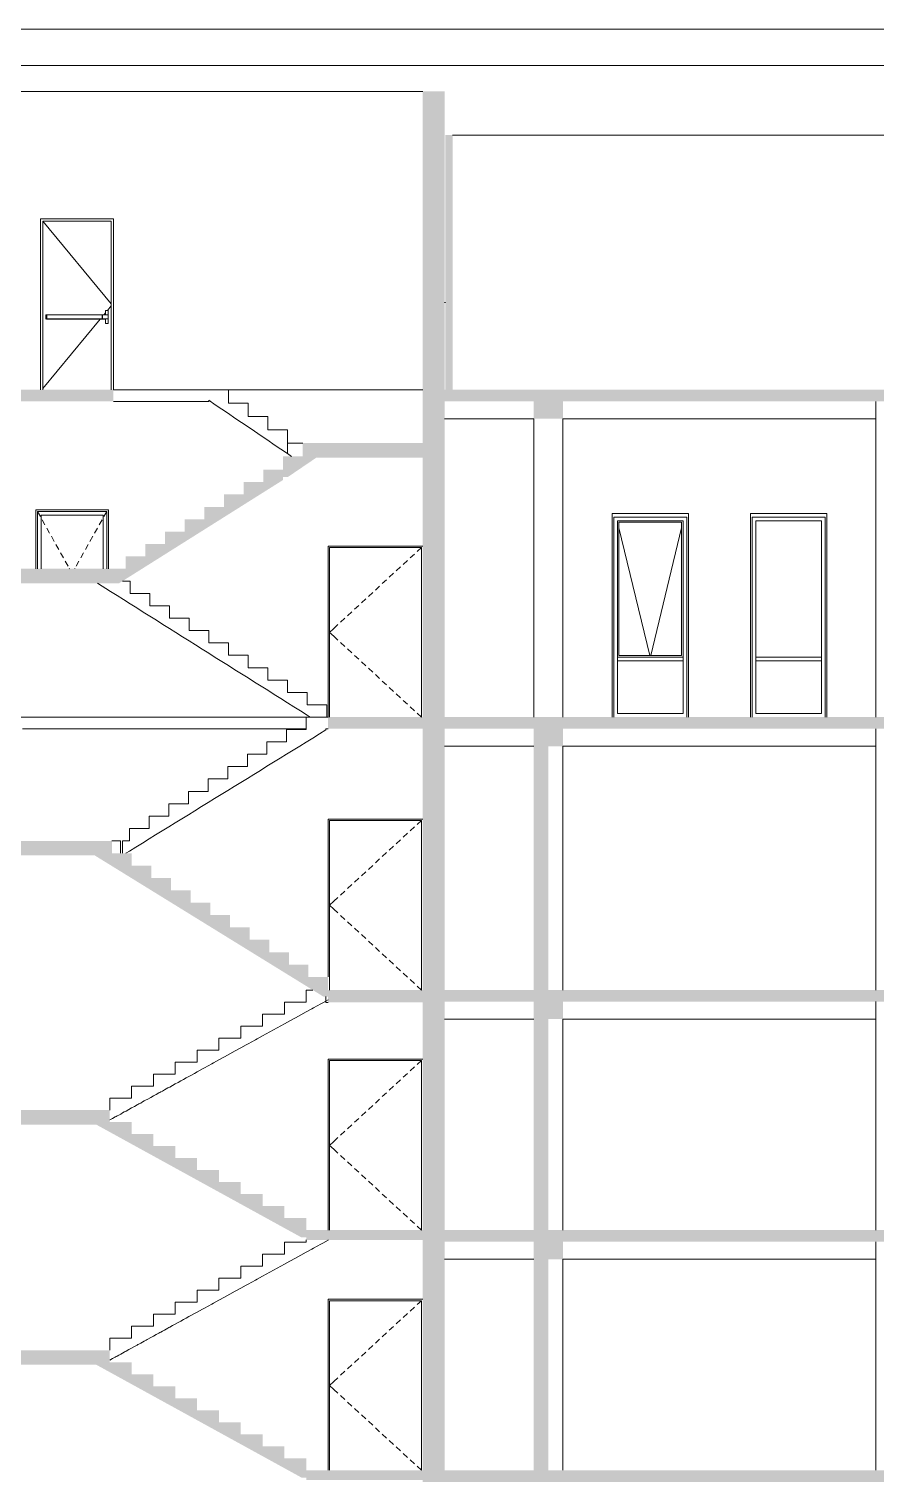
# Model space of a CAD drawing. Header units: millimetres. Extents: x 1499747 to 4230374, y -28481 to 441852.
# Drawn here: x 2454997 to 2466631, y 11785 to 31725 of the extents above; entities that cross this region are included whole.
import ezdxf
from ezdxf.xclip import XClip

# ---------------------------------------------------------------- set-up
doc = ezdxf.new("R2010")
doc.units = ezdxf.units.MM
doc.header["$MEASUREMENT"] = 0
doc.header["$XCLIPFRAME"] = 0
for name, color, linetype, lineweight in [('2 Разрез_24_0_Ном._пера__7_Ном._пера__7', 7, 'Continuous', 18), ('2 Разрез_24_Витражные окна_Ном._пера__1_Ном._пера__7', 7, 'Continuous', 18), ('2 Разрез_24_Витражные окна_Ном._пера__92_Ном._пера__233', 233, 'Continuous', 18), ('2 Разрез_24_Двери Archicad_Ном._пера__1_Ном._пера__7', 7, 'Continuous', 18), ('2 Разрез_24_Двери Archicad_Ном._пера__3_Ном._пера__30', 30, 'Continuous', 18), ('2 Разрез_24_Двери Archicad_Ном._пера__87_Ном._пера__251', 251, 'Continuous', 18), ('2 Разрез_24_Конструктив - Балки_Ном._пера__10_Ном._пера__134', 134, 'Continuous', 18), ('2 Разрез_24_Конструктив - Балки_Ном._пера__7', 7, 'Continuous', 18), ('2 Разрез_24_Конструктив - Колонны_Ном._пера__8_Ном._пера__12', 12, 'Continuous', 18), ('2 Разрез_24_Конструктив - Лестницы_Ном._пера__1_Ном._пера__7', 7, 'Continuous', 18), ('2 Разрез_24_Конструктив - Лестницы_Ном._пера__7', 7, 'Continuous', 18), ('2 Разрез_24_Конструктив - Перекрытия_Ном._пера__1_Ном._пера__7', 7, 'Continuous', 18), ('2 Разрез_24_Конструктив - Перекрытия_Ном._пера__7', 7, 'Continuous', 18), ('2 Разрез_24_Конструктив - Перекрытия_Ном._пера__89_Ном._пера__111', 111, 'Continuous', 18), ('2 Разрез_24_Конструктив - Стены Ненесущие Газоблок_Ном._пера__1_Ном._пера__7', 7, 'Continuous', 18), ('2 Разрез_24_Конструктив - Стены Ненесущие Газоблок_Ном._пера__7', 7, 'Continuous', 18), ('2 Разрез_24_Конструктив - Стены Ненесущие Газоблок_Ном._пера__87_Ном._пера__251', 251, 'Continuous', 18), ('2 Разрез_24_Конструктив - Стены Несущие_Ном._пера__1_Ном._пера__7', 7, 'Continuous', 18), ('2 Разрез_24_Конструктив - Стены Несущие_Ном._пера__7', 7, 'Continuous', 18), ('2 Разрез_24_Конструктив - Стены Несущие_Ном._пера__87_Ном._пера__251', 251, 'Continuous', 18), ('2 Разрез_24_Окна Archicad_Ном._пера__1_Ном._пера__7', 7, 'Continuous', 18), ('2 Разрез_24_Окна Archicad_Ном._пера__3_Ном._пера__30', 30, 'Continuous', 18), ('2 Разрез_24_Окна Archicad_Ном._пера__87_Ном._пера__251', 251, 'Continuous', 18)]:
    doc.layers.add(name, color=color, linetype=linetype, lineweight=lineweight)
doc.layers.add('Чертеж и Рисунок', color=7, linetype='Continuous')

# ---------------------------------------------------------------- blocks, each defined once
blk = doc.blocks.new('Чертеж_2_24', base_point=(1362000, 29700))
at = {"layer": '2 Разрез_24_Конструктив - Балки_Ном._пера__7', "linetype": 'Continuous'}
for points in [[(1355728, 54283), (1355728, 54043), (1356128, 54043), (1356128, 54283)], [(1355728, 49783), (1355728, 49543), (1356128, 49543), (1356128, 49783)], [(1355728, 46033), (1355728, 45793), (1356128, 45793), (1356128, 46033)], [(1355728, 42733), (1355728, 42493), (1356128, 42493), (1356128, 42733)]]:
    blk.add_hatch(color=256, dxfattribs=at).paths.add_polyline_path(points)
at = {"layer": '2 Разрез_24_Конструктив - Лестницы_Ном._пера__7', "linetype": 'Continuous'}
for points in [[(1352553, 53710), (1352553, 53510), (1354203, 53510), (1354203, 53710)], [(1352553, 53527), (1352283, 53527), (1352283, 53243), (1352349, 53243), (1352742, 53510), (1352553, 53510)], [(1350031, 51983), (1350031, 51783), (1352283, 53202), (1352283, 53343), (1352013, 53343), (1352013, 53173), (1351743, 53173), (1351743, 53003), (1351473, 53003), (1351473, 52833), (1351203, 52833), (1351203, 52663), (1350933, 52663), (1350933, 52493), (1350663, 52493), (1350663, 52323), (1350393, 52323), (1350393, 52153), (1350123, 52153), (1350123, 51983)], [(1348603, 51983), (1348603, 51783), (1350031, 51783), (1350031, 51983)], [(1348603, 48243), (1348603, 48043), (1349933, 48043), (1349933, 48243)], [(1349696, 48043), (1352837, 46103), (1352903, 46103), (1352903, 46373), (1352633, 46373), (1352633, 46543), (1352363, 46543), (1352363, 46713), (1352093, 46713), (1352093, 46883), (1351823, 46883), (1351823, 47053), (1351553, 47053), (1351553, 47223), (1351283, 47223), (1351283, 47393), (1351013, 47393), (1351013, 47563), (1350743, 47563), (1350743, 47733), (1350473, 47733), (1350473, 47903), (1350203, 47903), (1350203, 48073), (1349933, 48073), (1349933, 48043)], [(1348603, 44543), (1348603, 44343), (1349903, 44343), (1349903, 44543)], [(1349718, 44343), (1352536, 42793), (1352603, 42793), (1352603, 43058), (1352303, 43058), (1352303, 43223), (1352003, 43223), (1352003, 43388), (1351703, 43388), (1351703, 43553), (1351403, 43553), (1351403, 43718), (1351103, 43718), (1351103, 43883), (1350803, 43883), (1350803, 44048), (1350503, 44048), (1350503, 44213), (1350203, 44213), (1350203, 44378), (1349903, 44378), (1349903, 44343)], [(1348603, 41043), (1349903, 41043), (1349903, 41243), (1348603, 41243)], [(1349903, 41043), (1349718, 41043), (1352536, 39493), (1352603, 39493), (1352603, 39758), (1352303, 39758), (1352303, 39923), (1352003, 39923), (1352003, 40088), (1351703, 40088), (1351703, 40253), (1351403, 40253), (1351403, 40418), (1351103, 40418), (1351103, 40583), (1350803, 40583), (1350803, 40748), (1350503, 40748), (1350503, 40913), (1350203, 40913), (1350203, 41078), (1349903, 41078)]]:
    blk.add_hatch(color=256, dxfattribs=at).paths.add_polyline_path(points)
at = {"layer": '2 Разрез_24_Конструктив - Перекрытия_Ном._пера__7', "linetype": 'Continuous'}
for points in [[(1339878, 54443), (1339878, 54283), (1349953, 54283), (1349953, 54443)], [(1354203, 54443), (1354203, 54283), (1370228, 54283), (1370228, 54443)], [(1352903, 49943), (1352903, 49783), (1370228, 49783), (1370228, 49943)], [(1352903, 46193), (1352903, 46023), (1354203, 46023), (1354203, 46193)], [(1354203, 46033), (1370228, 46033), (1370228, 46193), (1354203, 46193)], [(1354203, 42759), (1354203, 42893), (1352603, 42893), (1352603, 42759)], [(1354203, 42893), (1354203, 42733), (1370228, 42733), (1370228, 42893)], [(1354203, 39459), (1354203, 39593), (1352603, 39593), (1352603, 39459)], [(1354203, 39433), (1370228, 39433), (1370228, 39593), (1354203, 39593)]]:
    blk.add_hatch(color=256, dxfattribs=at).paths.add_polyline_path(points)
at = {"layer": '2 Разрез_24_Конструктив - Стены Ненесущие Газоблок_Ном._пера__7', "linetype": 'Continuous'}
for points in [[(1354613, 54443), (1354613, 57943), (1354513, 57943), (1354513, 54443)], [(1355728, 49543), (1355728, 46193), (1355928, 46193), (1355928, 49543)], [(1355728, 45793), (1355728, 42893), (1355928, 42893), (1355928, 45793)], [(1355728, 42493), (1355728, 39593), (1355928, 39593), (1355928, 42493)]]:
    blk.add_hatch(color=256, dxfattribs=at).paths.add_polyline_path(points)
at = {"layer": '2 Разрез_24_Конструктив - Стены Несущие_Ном._пера__7', "linetype": 'Continuous'}
for points in [[(1354503, 54443), (1354503, 58543), (1354203, 58543), (1354203, 54443)], [(1354203, 54283), (1354203, 49943), (1354503, 49943), (1354503, 54283)], [(1354203, 49783), (1354203, 46193), (1354503, 46193), (1354503, 49783)], [(1354203, 46033), (1354203, 42893), (1354503, 42893), (1354503, 46033)], [(1354203, 39593), (1354503, 39593), (1354503, 42733), (1354203, 42733)]]:
    blk.add_hatch(color=256, dxfattribs=at).paths.add_polyline_path(points)
at = {"layer": '2 Разрез_24_0_Ном._пера__7_Ном._пера__7', "linetype": 'Continuous', "flags": 128}
blk.add_lwpolyline([(1404000, 59400), (1320000, 59400)], dxfattribs=at)
blk.add_lwpolyline([(1322000, 58900), (1322000, 500), (1403500, 500), (1403500, 58900)], close=True, dxfattribs=at)
at = {"layer": '2 Разрез_24_Витражные окна_Ном._пера__1_Ном._пера__7', "linetype": 'Continuous'}
for p, q in [((1356828, 52693), (1357328, 52693)), ((1356828, 52343), (1356828, 52693)), ((1356878, 52643), (1357328, 52643)), ((1356878, 52343), (1356878, 52643)), ((1357328, 52693), (1357828, 52693)), ((1357328, 52643), (1357778, 52643)), ((1357778, 52343), (1357778, 52643)), ((1357828, 52343), (1357828, 52693)), ((1358728, 52693), (1359228, 52693)), ((1358728, 52343), (1358728, 52693)), ((1358778, 52643), (1359228, 52643)), ((1358778, 52343), (1358778, 52643)), ((1359228, 52693), (1359728, 52693)), ((1359228, 52643), (1359678, 52643)), ((1359678, 52343), (1359678, 52643)), ((1359728, 52343), (1359728, 52693)), ((1359728, 52343), (1359728, 52693)), ((1356898, 52623), (1356898, 50788)), ((1357758, 52623), (1356898, 52623)), ((1357758, 50788), (1357758, 52623)), ((1356828, 50943), (1356828, 52343)), ((1356878, 50943), (1356878, 52343)), ((1357778, 50943), (1357778, 52343)), ((1357828, 50943), (1357828, 52343)), ((1358728, 50943), (1358728, 52343)), ((1358778, 50943), (1358778, 52343)), ((1359678, 50943), (1359678, 52343)), ((1359728, 50943), (1359728, 52343)), ((1359728, 50943), (1359728, 52343)), ((1356828, 50743), (1356828, 50943)), ((1356878, 50768), (1356878, 50943)), ((1357778, 50743), (1357778, 50943)), ((1357828, 50743), (1357828, 50943)), ((1358728, 50743), (1358728, 50943)), ((1358778, 50743), (1358778, 50943)), ((1359678, 50768), (1359678, 50943)), ((1359728, 50743), (1359728, 50943)), ((1359728, 50743), (1359728, 50943)), ((1356828, 49943), (1356828, 50743)), ((1357328, 50768), (1356878, 50768)), ((1356878, 50743), (1356878, 50768)), ((1356878, 50718), (1356878, 50743)), ((1357328, 50718), (1356878, 50718)), ((1356878, 49993), (1356878, 50718)), ((1356898, 50788), (1357758, 50788)), ((1357778, 50768), (1357328, 50768)), ((1357778, 50718), (1357328, 50718)), ((1357778, 49993), (1357778, 50743)), ((1357828, 49943), (1357828, 50743)), ((1358728, 49943), (1358728, 50743)), ((1359228, 50768), (1358778, 50768)), ((1358778, 49993), (1358778, 50743)), ((1359228, 50718), (1358778, 50718)), ((1359678, 50768), (1359228, 50768)), ((1359678, 50718), (1359228, 50718)), ((1359678, 50743), (1359678, 50768)), ((1359678, 50718), (1359678, 50743)), ((1359678, 49993), (1359678, 50718)), ((1359728, 49943), (1359728, 50743)), ((1359728, 49943), (1359728, 50743)), ((1357328, 49993), (1356878, 49993)), ((1357778, 49993), (1357328, 49993)), ((1359228, 49993), (1358778, 49993)), ((1359678, 49993), (1359228, 49993))]:
    blk.add_line(p, q, dxfattribs=at)
at = {"layer": '2 Разрез_24_Витражные окна_Ном._пера__92_Ном._пера__233', "linetype": 'Continuous'}
for p, q in [((1356898, 52545), (1357322, 50788)), ((1357758, 52545), (1357334, 50788))]:
    blk.add_line(p, q, dxfattribs=at)
at = {"layer": '2 Разрез_24_Двери Archicad_Ном._пера__1_Ном._пера__7', "linetype": 'Continuous'}
for p, q in [((1348953, 56793), (1349953, 56793)), ((1348953, 54443), (1348953, 56793)), ((1348985, 56761), (1348985, 54443)), ((1349921, 56761), (1348985, 56761)), ((1349921, 54443), (1349921, 56761)), ((1349953, 56793), (1349953, 54443)), ((1349023, 55473), (1349023, 55470)), ((1349023, 55470), (1349023, 55457)), ((1349033, 55470), (1349023, 55470)), ((1349023, 55457), (1349023, 55443)), ((1349023, 55443), (1349023, 55430)), ((1349843, 55473), (1349033, 55473)), ((1349033, 55473), (1349033, 55470)), ((1349033, 55470), (1349033, 55457)), ((1349033, 55457), (1349033, 55443)), ((1349033, 55443), (1349033, 55430)), ((1349038, 55470), (1349038, 55457)), ((1349798, 55470), (1349038, 55470)), ((1349038, 55457), (1349038, 55443)), ((1349038, 55443), (1349038, 55430)), ((1349798, 55470), (1349798, 55457)), ((1349798, 55457), (1349798, 55443)), ((1349798, 55443), (1349798, 55430)), ((1349803, 55470), (1349803, 55457)), ((1349843, 55470), (1349803, 55470)), ((1349803, 55457), (1349803, 55443)), ((1349803, 55443), (1349803, 55430)), ((1349843, 55533), (1349843, 55470)), ((1349883, 55533), (1349843, 55533)), ((1349883, 55470), (1349843, 55470)), ((1349883, 55533), (1349883, 55470)), ((1349883, 55470), (1349883, 55457)), ((1349883, 55457), (1349883, 55444)), ((1349883, 55444), (1349883, 55430)), ((1349023, 55430), (1349023, 55416)), ((1349023, 55416), (1349023, 55413)), ((1349033, 55416), (1349023, 55416)), ((1349033, 55430), (1349033, 55416)), ((1349033, 55416), (1349033, 55413)), ((1349843, 55413), (1349033, 55413)), ((1349038, 55430), (1349038, 55416)), ((1349798, 55416), (1349038, 55416)), ((1349798, 55430), (1349798, 55416)), ((1349803, 55430), (1349803, 55416)), ((1349843, 55416), (1349803, 55416)), ((1349883, 55417), (1349843, 55417)), ((1349843, 55416), (1349843, 55353)), ((1349883, 55416), (1349843, 55416)), ((1349883, 55353), (1349843, 55353)), ((1349883, 55430), (1349883, 55417)), ((1349883, 55416), (1349883, 55353)), ((1352923, 49943), (1352923, 52273)), ((1352923, 52273), (1354183, 52273)), ((1354183, 52273), (1354183, 49943)), ((1352923, 46193), (1352923, 48523)), ((1352923, 48523), (1354183, 48523)), ((1354183, 48523), (1354183, 46193)), ((1352923, 42893), (1352923, 45223)), ((1352923, 45223), (1354183, 45223)), ((1354183, 45223), (1354183, 42893)), ((1352923, 39593), (1352923, 41923)), ((1352923, 41923), (1354183, 41923)), ((1354183, 41923), (1354183, 39593))]:
    blk.add_line(p, q, dxfattribs=at)
at = {"layer": '2 Разрез_24_Двери Archicad_Ном._пера__3_Ном._пера__30', "linetype": 'Continuous'}
for p, q in [((1348985, 56759), (1349921, 55623)), ((1349822, 55473), (1349843, 55499)), ((1349871, 55533), (1349921, 55594)), ((1348985, 54458), (1349772, 55413)), ((1354183, 52273), (1354124, 52219)), ((1353992, 52097), (1353933, 52043)), ((1354088, 52185), (1354029, 52131)), ((1353801, 51920), (1353742, 51866)), ((1353897, 52009), (1353838, 51954)), ((1353515, 51656), (1353456, 51601)), ((1353610, 51744), (1353552, 51690)), ((1353706, 51832), (1353647, 51778)), ((1353324, 51479), (1353265, 51425)), ((1353419, 51567), (1353361, 51513)), ((1353133, 51303), (1353074, 51248)), ((1353228, 51391), (1353170, 51337)), ((1352982, 51163), (1352923, 51108)), ((1352982, 51054), (1352923, 51108)), ((1353038, 51214), (1352982, 51163)), ((1353038, 51003), (1352982, 51054)), ((1353133, 50914), (1353074, 50969)), ((1353228, 50826), (1353170, 50880)), ((1353324, 50738), (1353265, 50792)), ((1353419, 50650), (1353361, 50704)), ((1353515, 50561), (1353456, 50616)), ((1353610, 50473), (1353552, 50527)), ((1353706, 50385), (1353647, 50439)), ((1353801, 50297), (1353742, 50351)), ((1353897, 50208), (1353838, 50263)), ((1353992, 50120), (1353933, 50174)), ((1354088, 50032), (1354029, 50086)), ((1354183, 49943), (1354124, 49998)), ((1354183, 48523), (1354124, 48469)), ((1353897, 48259), (1353838, 48204)), ((1353992, 48347), (1353933, 48293)), ((1354088, 48435), (1354029, 48381)), ((1353706, 48082), (1353647, 48028)), ((1353801, 48170), (1353742, 48116)), ((1353515, 47906), (1353456, 47851)), ((1353610, 47994), (1353552, 47940)), ((1353324, 47729), (1353265, 47675)), ((1353419, 47817), (1353361, 47763)), ((1353038, 47464), (1352982, 47413)), ((1353133, 47553), (1353074, 47498)), ((1353228, 47641), (1353170, 47587)), ((1352982, 47413), (1352923, 47358)), ((1352982, 47304), (1352923, 47358)), ((1353038, 47253), (1352982, 47304)), ((1353133, 47164), (1353074, 47219)), ((1353228, 47076), (1353170, 47130)), ((1353324, 46988), (1353265, 47042)), ((1353419, 46900), (1353361, 46954)), ((1353515, 46811), (1353456, 46866)), ((1353610, 46723), (1353552, 46777)), ((1353706, 46635), (1353647, 46689)), ((1353801, 46547), (1353742, 46601)), ((1353897, 46458), (1353838, 46513)), ((1353992, 46370), (1353933, 46424)), ((1354088, 46282), (1354029, 46336)), ((1354183, 46193), (1354124, 46248)), ((1354088, 45135), (1354029, 45081)), ((1354183, 45223), (1354124, 45169)), ((1353801, 44870), (1353742, 44816)), ((1353897, 44959), (1353838, 44904)), ((1353992, 45047), (1353933, 44993)), ((1353610, 44694), (1353552, 44640)), ((1353706, 44782), (1353647, 44728)), ((1353419, 44517), (1353361, 44463)), ((1353515, 44606), (1353456, 44551)), ((1353228, 44341), (1353170, 44287)), ((1353324, 44429), (1353265, 44375)), ((1352982, 44113), (1352923, 44058)), ((1353038, 44164), (1352982, 44113)), ((1353133, 44253), (1353074, 44198)), ((1352982, 44004), (1352923, 44058)), ((1353038, 43953), (1352982, 44004)), ((1353133, 43864), (1353074, 43919)), ((1353228, 43776), (1353170, 43830)), ((1353324, 43688), (1353265, 43742)), ((1353419, 43600), (1353361, 43654)), ((1353515, 43511), (1353456, 43566)), ((1353610, 43423), (1353552, 43477)), ((1353706, 43335), (1353647, 43389)), ((1353801, 43247), (1353742, 43301)), ((1353897, 43158), (1353838, 43213)), ((1353992, 43070), (1353933, 43124)), ((1354088, 42982), (1354029, 43036)), ((1354183, 42893), (1354124, 42948)), ((1354183, 41923), (1354124, 41869)), ((1353992, 41747), (1353933, 41693)), ((1354088, 41835), (1354029, 41781)), ((1353706, 41482), (1353647, 41428)), ((1353801, 41570), (1353742, 41516)), ((1353897, 41659), (1353838, 41604)), ((1353515, 41306), (1353456, 41251)), ((1353610, 41394), (1353552, 41340)), ((1353324, 41129), (1353265, 41075)), ((1353419, 41217), (1353361, 41163)), ((1353133, 40953), (1353074, 40898)), ((1353229, 41041), (1353170, 40987)), ((1352982, 40813), (1352923, 40758)), ((1352982, 40704), (1352923, 40758)), ((1353038, 40864), (1352982, 40813)), ((1353038, 40653), (1352982, 40704)), ((1353133, 40564), (1353074, 40619)), ((1353229, 40476), (1353170, 40530)), ((1353324, 40388), (1353265, 40442)), ((1353419, 40300), (1353361, 40354)), ((1353515, 40211), (1353456, 40266)), ((1353610, 40123), (1353552, 40177)), ((1353706, 40035), (1353647, 40089)), ((1353801, 39947), (1353742, 40001)), ((1353897, 39858), (1353838, 39913)), ((1353992, 39770), (1353933, 39824)), ((1354088, 39682), (1354029, 39736)), ((1354183, 39593), (1354124, 39648))]:
    blk.add_line(p, q, dxfattribs=at)
at = {"layer": '2 Разрез_24_Двери Archicad_Ном._пера__87_Ном._пера__251', "linetype": 'Continuous'}
for p, q in [((1352903, 49943), (1352903, 52293)), ((1352903, 52293), (1354203, 52293)), ((1352903, 46373), (1352903, 48543)), ((1352903, 48543), (1354203, 48543)), ((1352903, 42893), (1352903, 45243)), ((1352903, 45243), (1354203, 45243)), ((1352903, 39593), (1352903, 41943)), ((1352903, 41943), (1354203, 41943))]:
    blk.add_line(p, q, dxfattribs=at)
at = {"layer": '2 Разрез_24_Конструктив - Балки_Ном._пера__10_Ном._пера__134', "linetype": 'Continuous'}
for p, q in [((1354503, 54043), (1355728, 54043)), ((1356128, 54043), (1360428, 54043)), ((1354503, 49543), (1355728, 49543)), ((1356128, 49543), (1360428, 49543)), ((1354503, 45793), (1355728, 45793)), ((1356128, 45793), (1360428, 45793)), ((1354503, 42493), (1355728, 42493)), ((1356128, 42493), (1360428, 42493))]:
    blk.add_line(p, q, dxfattribs=at)
at = {"layer": '2 Разрез_24_Конструктив - Колонны_Ном._пера__8_Ном._пера__12', "linetype": 'Continuous'}
for p, q in [((1360428, 49943), (1360428, 54283)), ((1355728, 49943), (1355728, 54043)), ((1356128, 49943), (1356128, 54043)), ((1360428, 46193), (1360428, 49783)), ((1356128, 46193), (1356128, 49543)), ((1360428, 42893), (1360428, 46033)), ((1356128, 42893), (1356128, 45793)), ((1360428, 39593), (1360428, 42733)), ((1356128, 39593), (1356128, 42493))]:
    blk.add_line(p, q, dxfattribs=at)
at = {"layer": '2 Разрез_24_Конструктив - Лестницы_Ном._пера__1_Ном._пера__7', "linetype": 'Continuous'}
for p, q in [((1351263, 54443), (1351533, 54443)), ((1351533, 54443), (1351533, 54260)), ((1351353, 54237), (1351263, 54298)), ((1351533, 54260), (1351803, 54260)), ((1351803, 54260), (1351803, 54077)), ((1351443, 54176), (1351353, 54237)), ((1351533, 54115), (1351443, 54176)), ((1351623, 54054), (1351533, 54115)), ((1351713, 53993), (1351623, 54054)), ((1351803, 54077), (1352073, 54077)), ((1352073, 54077), (1352073, 53893)), ((1351803, 53932), (1351713, 53993)), ((1351893, 53871), (1351803, 53932)), ((1351983, 53810), (1351893, 53871)), ((1352073, 53893), (1352343, 53893)), ((1352343, 53710), (1352343, 53893)), ((1352073, 53748), (1351983, 53810)), ((1352163, 53687), (1352073, 53748)), ((1352253, 53626), (1352163, 53687)), ((1352343, 53565), (1352343, 53710)), ((1352343, 53710), (1352424, 53710)), ((1352424, 53710), (1352553, 53710)), ((1352343, 53565), (1352253, 53626)), ((1352343, 53565), (1352399, 53527)), ((1349735, 51783), (1349913, 51672)), ((1350003, 51615), (1349913, 51672)), ((1350078, 51813), (1350183, 51813)), ((1350183, 51813), (1350183, 51643)), ((1350093, 51558), (1350003, 51615)), ((1350183, 51502), (1350093, 51558)), ((1350183, 51643), (1350453, 51643)), ((1350273, 51445), (1350183, 51502)), ((1350453, 51643), (1350453, 51473)), ((1350453, 51473), (1350723, 51473)), ((1350723, 51473), (1350723, 51303)), ((1350363, 51388), (1350273, 51445)), ((1350453, 51332), (1350363, 51388)), ((1350543, 51275), (1350453, 51332)), ((1350633, 51218), (1350543, 51275)), ((1350723, 51303), (1350993, 51303)), ((1350993, 51303), (1350993, 51133)), ((1350723, 51162), (1350633, 51218)), ((1350813, 51105), (1350723, 51162)), ((1350903, 51048), (1350813, 51105)), ((1350993, 50992), (1350903, 51048)), ((1350993, 51133), (1351263, 51133)), ((1351263, 51133), (1351263, 50963)), ((1351083, 50935), (1350993, 50992)), ((1351173, 50878), (1351083, 50935)), ((1351263, 50822), (1351173, 50878)), ((1351263, 50963), (1351533, 50963)), ((1351533, 50963), (1351533, 50793)), ((1351353, 50765), (1351263, 50822)), ((1351443, 50708), (1351353, 50765)), ((1351533, 50652), (1351443, 50708)), ((1351533, 50793), (1351803, 50793)), ((1351623, 50595), (1351533, 50652)), ((1351803, 50793), (1351803, 50623)), ((1351713, 50538), (1351623, 50595)), ((1351803, 50482), (1351713, 50538)), ((1351803, 50623), (1352073, 50623)), ((1351893, 50425), (1351803, 50482)), ((1352073, 50623), (1352073, 50453)), ((1352073, 50453), (1352343, 50453)), ((1352343, 50453), (1352343, 50283)), ((1351983, 50368), (1351893, 50425)), ((1352073, 50312), (1351983, 50368)), ((1352163, 50255), (1352073, 50312)), ((1352253, 50198), (1352163, 50255)), ((1352343, 50283), (1352613, 50283)), ((1352613, 50283), (1352613, 50113)), ((1352343, 50142), (1352253, 50198)), ((1352433, 50085), (1352343, 50142)), ((1352523, 50028), (1352433, 50085)), ((1352613, 50113), (1352883, 50113)), ((1352883, 49943), (1352883, 50113)), ((1352613, 49972), (1352523, 50028)), ((1352603, 49943), (1352873, 49943)), ((1352603, 49773), (1352603, 49943)), ((1352658, 49943), (1352613, 49972)), ((1352333, 49773), (1352603, 49773)), ((1352333, 49603), (1352333, 49773)), ((1352693, 49656), (1352603, 49601)), ((1352783, 49712), (1352693, 49656)), ((1352873, 49767), (1352783, 49712)), ((1352873, 49767), (1352873, 49783)), ((1352063, 49603), (1352333, 49603)), ((1352063, 49433), (1352063, 49603)), ((1352423, 49490), (1352333, 49434)), ((1352513, 49545), (1352423, 49490)), ((1352603, 49601), (1352513, 49545)), ((1351523, 49263), (1351793, 49263)), ((1351523, 49093), (1351523, 49263)), ((1351793, 49433), (1352063, 49433)), ((1351793, 49263), (1351793, 49433)), ((1352063, 49268), (1351973, 49212)), ((1352153, 49323), (1352063, 49268)), ((1352243, 49379), (1352153, 49323)), ((1352333, 49434), (1352243, 49379)), ((1351253, 49093), (1351523, 49093)), ((1351253, 48923), (1351253, 49093)), ((1351793, 49101), (1351703, 49046)), ((1351883, 49157), (1351793, 49101)), ((1351973, 49212), (1351883, 49157)), ((1350983, 48923), (1351253, 48923)), ((1350983, 48753), (1350983, 48923)), ((1351433, 48879), (1351343, 48824)), ((1351523, 48935), (1351433, 48879)), ((1351613, 48990), (1351523, 48935)), ((1351703, 49046), (1351613, 48990)), ((1350713, 48753), (1350983, 48753)), ((1350713, 48583), (1350713, 48753)), ((1351073, 48657), (1350983, 48602)), ((1351163, 48713), (1351073, 48657)), ((1351253, 48768), (1351163, 48713)), ((1351343, 48824), (1351253, 48768)), ((1350443, 48583), (1350713, 48583)), ((1350443, 48413), (1350443, 48583)), ((1350803, 48491), (1350713, 48435)), ((1350893, 48546), (1350803, 48491)), ((1350983, 48602), (1350893, 48546)), ((1350173, 48413), (1350443, 48413)), ((1350173, 48243), (1350173, 48413)), ((1350443, 48269), (1350353, 48213)), ((1350533, 48324), (1350443, 48269)), ((1350623, 48380), (1350533, 48324)), ((1350713, 48435), (1350623, 48380)), ((1349933, 48243), (1350052, 48243)), ((1350052, 48073), (1350052, 48243)), ((1350077, 48243), (1350173, 48243)), ((1350077, 48073), (1350077, 48243)), ((1350126, 48073), (1350173, 48103)), ((1350263, 48158), (1350173, 48103)), ((1350353, 48213), (1350263, 48158)), ((1352603, 46193), (1352691, 46193)), ((1352603, 46028), (1352603, 46193)), ((1352303, 46028), (1352603, 46028)), ((1352303, 45863), (1352303, 46028)), ((1352603, 45892), (1352528, 45850)), ((1352678, 45933), (1352603, 45892)), ((1352703, 45947), (1352678, 45933)), ((1352753, 45974), (1352703, 45947)), ((1352803, 46002), (1352753, 45974)), ((1352828, 46015), (1352803, 46002)), ((1352873, 46040), (1352828, 46015)), ((1352903, 46057), (1352873, 46040)), ((1351703, 45698), (1352003, 45698)), ((1351703, 45533), (1351703, 45698)), ((1352003, 45863), (1352303, 45863)), ((1352003, 45698), (1352003, 45863)), ((1352203, 45672), (1352103, 45617)), ((1352303, 45727), (1352203, 45672)), ((1352378, 45768), (1352303, 45727)), ((1352453, 45809), (1352378, 45768)), ((1352528, 45850), (1352453, 45809)), ((1351403, 45533), (1351703, 45533)), ((1351403, 45368), (1351403, 45533)), ((1351853, 45479), (1351803, 45452)), ((1351903, 45507), (1351853, 45479)), ((1351928, 45520), (1351903, 45507)), ((1352003, 45562), (1351928, 45520)), ((1352103, 45617), (1352003, 45562)), ((1351103, 45368), (1351403, 45368)), ((1351103, 45203), (1351103, 45368)), ((1351478, 45273), (1351403, 45232)), ((1351553, 45314), (1351478, 45273)), ((1351628, 45355), (1351553, 45314)), ((1351703, 45397), (1351628, 45355)), ((1351778, 45438), (1351703, 45397)), ((1351803, 45452), (1351778, 45438)), ((1350803, 45203), (1351103, 45203)), ((1350803, 45038), (1350803, 45203)), ((1351103, 45067), (1351066, 45046)), ((1351178, 45108), (1351103, 45067)), ((1351203, 45122), (1351178, 45108)), ((1351253, 45149), (1351203, 45122)), ((1351303, 45177), (1351253, 45149)), ((1351328, 45190), (1351303, 45177)), ((1351403, 45232), (1351328, 45190)), ((1350203, 44873), (1350503, 44873)), ((1350203, 44708), (1350203, 44873)), ((1350503, 45038), (1350803, 45038)), ((1350503, 44873), (1350503, 45038)), ((1350766, 44881), (1350728, 44860)), ((1350803, 44902), (1350766, 44881)), ((1350841, 44922), (1350803, 44902)), ((1350878, 44943), (1350841, 44922)), ((1350916, 44963), (1350878, 44943)), ((1350953, 44984), (1350916, 44963)), ((1350991, 45005), (1350953, 44984)), ((1351028, 45025), (1350991, 45005)), ((1351066, 45046), (1351028, 45025)), ((1349903, 44708), (1350203, 44708)), ((1349903, 44543), (1349903, 44708)), ((1350378, 44668), (1350353, 44654)), ((1350403, 44682), (1350378, 44668)), ((1350416, 44688), (1350403, 44682)), ((1350428, 44695), (1350416, 44688)), ((1350466, 44716), (1350428, 44695)), ((1350503, 44737), (1350466, 44716)), ((1350541, 44757), (1350503, 44737)), ((1350578, 44778), (1350541, 44757)), ((1350591, 44785), (1350578, 44778)), ((1350603, 44792), (1350591, 44785)), ((1350628, 44805), (1350603, 44792)), ((1350653, 44819), (1350628, 44805)), ((1350678, 44833), (1350653, 44819)), ((1350703, 44847), (1350678, 44833)), ((1350716, 44853), (1350703, 44847)), ((1350728, 44860), (1350716, 44853)), ((1350028, 44475), (1350003, 44462)), ((1350053, 44489), (1350028, 44475)), ((1350078, 44503), (1350053, 44489)), ((1350103, 44517), (1350078, 44503)), ((1350116, 44523), (1350103, 44517)), ((1350128, 44530), (1350116, 44523)), ((1350166, 44551), (1350128, 44530)), ((1350203, 44572), (1350166, 44551)), ((1350241, 44592), (1350203, 44572)), ((1350278, 44613), (1350241, 44592)), ((1350291, 44620), (1350278, 44613)), ((1350303, 44627), (1350291, 44620)), ((1350328, 44640), (1350303, 44627)), ((1350353, 44654), (1350328, 44640)), ((1349941, 44427), (1349903, 44407)), ((1349978, 44448), (1349941, 44427)), ((1349991, 44455), (1349978, 44448)), ((1350003, 44462), (1349991, 44455)), ((1352303, 42728), (1352603, 42728)), ((1352303, 42563), (1352303, 42728)), ((1352603, 42728), (1352603, 42759)), ((1352753, 42674), (1352703, 42647)), ((1352803, 42702), (1352753, 42674)), ((1352828, 42715), (1352803, 42702)), ((1352903, 42757), (1352828, 42715)), ((1352903, 42757), (1352903, 42759)), ((1352003, 42563), (1352303, 42563)), ((1352003, 42398), (1352003, 42563)), ((1352453, 42509), (1352378, 42468)), ((1352528, 42550), (1352453, 42509)), ((1352603, 42592), (1352528, 42550)), ((1352678, 42633), (1352603, 42592)), ((1352703, 42647), (1352678, 42633)), ((1351703, 42398), (1352003, 42398)), ((1351703, 42233), (1351703, 42398)), ((1352103, 42317), (1352003, 42262)), ((1352203, 42372), (1352103, 42317)), ((1352303, 42427), (1352203, 42372)), ((1352378, 42468), (1352303, 42427)), ((1351403, 42233), (1351703, 42233)), ((1351403, 42068), (1351403, 42233)), ((1351703, 42097), (1351628, 42055)), ((1351778, 42138), (1351703, 42097)), ((1351803, 42152), (1351778, 42138)), ((1351853, 42179), (1351803, 42152)), ((1351903, 42207), (1351853, 42179)), ((1351928, 42220), (1351903, 42207)), ((1352003, 42262), (1351928, 42220)), ((1350803, 41903), (1351103, 41903)), ((1350803, 41738), (1350803, 41903)), ((1351103, 42068), (1351403, 42068)), ((1351103, 41903), (1351103, 42068)), ((1351303, 41877), (1351253, 41849)), ((1351328, 41890), (1351303, 41877)), ((1351403, 41932), (1351328, 41890)), ((1351478, 41973), (1351403, 41932)), ((1351553, 42014), (1351478, 41973)), ((1351628, 42055), (1351553, 42014)), ((1350503, 41738), (1350803, 41738)), ((1350503, 41573), (1350503, 41738)), ((1350953, 41684), (1350916, 41663)), ((1350991, 41705), (1350953, 41684)), ((1351028, 41725), (1350991, 41705)), ((1351066, 41746), (1351028, 41725)), ((1351103, 41767), (1351066, 41746)), ((1351178, 41808), (1351103, 41767)), ((1351203, 41822), (1351178, 41808)), ((1351253, 41849), (1351203, 41822)), ((1350203, 41573), (1350503, 41573)), ((1350203, 41408), (1350203, 41573)), ((1350578, 41478), (1350541, 41457)), ((1350591, 41485), (1350578, 41478)), ((1350603, 41492), (1350591, 41485)), ((1350628, 41505), (1350603, 41492)), ((1350653, 41519), (1350628, 41505)), ((1350678, 41533), (1350653, 41519)), ((1350703, 41547), (1350678, 41533)), ((1350716, 41553), (1350703, 41547)), ((1350728, 41560), (1350716, 41553)), ((1350766, 41581), (1350728, 41560)), ((1350803, 41602), (1350766, 41581)), ((1350841, 41622), (1350803, 41602)), ((1350878, 41643), (1350841, 41622)), ((1350916, 41663), (1350878, 41643)), ((1349903, 41408), (1350203, 41408)), ((1349903, 41243), (1349903, 41408)), ((1350241, 41292), (1350203, 41272)), ((1350278, 41313), (1350241, 41292)), ((1350291, 41320), (1350278, 41313)), ((1350303, 41327), (1350291, 41320)), ((1350328, 41340), (1350303, 41327)), ((1350353, 41354), (1350328, 41340)), ((1350378, 41368), (1350353, 41354)), ((1350403, 41382), (1350378, 41368)), ((1350416, 41388), (1350403, 41382)), ((1350428, 41395), (1350416, 41388)), ((1350466, 41416), (1350428, 41395)), ((1350503, 41437), (1350466, 41416)), ((1350541, 41457), (1350503, 41437)), ((1349941, 41127), (1349903, 41107)), ((1349978, 41148), (1349941, 41127)), ((1349991, 41155), (1349978, 41148)), ((1350003, 41162), (1349991, 41155)), ((1350028, 41175), (1350003, 41162)), ((1350053, 41189), (1350028, 41175)), ((1350078, 41203), (1350053, 41189)), ((1350103, 41217), (1350078, 41203)), ((1350116, 41223), (1350103, 41217)), ((1350128, 41230), (1350116, 41223)), ((1350166, 41251), (1350128, 41230)), ((1350203, 41272), (1350166, 41251))]:
    blk.add_line(p, q, dxfattribs=at)
at = {"layer": '2 Разрез_24_Конструктив - Перекрытия_Ном._пера__1_Ном._пера__7', "linetype": 'Continuous'}
for p, q in [((1349953, 54443), (1351263, 54443)), ((1351533, 54443), (1354203, 54443)), ((1349953, 54283), (1351263, 54283)), ((1351263, 54283), (1351263, 54298)), ((1352873, 49943), (1352903, 49943)), ((1352873, 49783), (1352903, 49783))]:
    blk.add_line(p, q, dxfattribs=at)
at = {"layer": '2 Разрез_24_Конструктив - Перекрытия_Ном._пера__89_Ном._пера__111', "linetype": 'Continuous'}
for p, q in [((1352873, 46040), (1352873, 46103)), ((1352873, 46023), (1352873, 46040)), ((1352873, 46023), (1352903, 46023))]:
    blk.add_line(p, q, dxfattribs=at)
at = {"layer": '2 Разрез_24_Конструктив - Стены Ненесущие Газоблок_Ном._пера__1_Ном._пера__7', "linetype": 'Continuous'}
blk.add_line((1362028, 57943), (1354613, 57943), dxfattribs=at)
at = {"layer": '2 Разрез_24_Конструктив - Стены Ненесущие Газоблок_Ном._пера__87_Ном._пера__251', "linetype": 'Continuous'}
blk.add_line((1354513, 55643), (1354503, 55643), dxfattribs=at)
at = {"layer": '2 Разрез_24_Конструктив - Стены Несущие_Ном._пера__1_Ном._пера__7', "linetype": 'Continuous'}
blk.add_line((1348603, 58543), (1354203, 58543), dxfattribs=at)
at = {"layer": '2 Разрез_24_Конструктив - Стены Несущие_Ном._пера__87_Ном._пера__251', "linetype": 'Continuous'}
for p, q in [((1348603, 49943), (1352603, 49943)), ((1352603, 49783), (1348703, 49783))]:
    blk.add_line(p, q, dxfattribs=at)
at = {"layer": '2 Разрез_24_Окна Archicad_Ном._пера__1_Ном._пера__7', "linetype": 'Continuous'}
for p, q in [((1348911, 52768), (1348911, 52718)), ((1349861, 52768), (1348911, 52768)), ((1348911, 52718), (1348911, 51983)), ((1348961, 51983), (1348961, 52718)), ((1348961, 52718), (1349811, 52718)), ((1349811, 52718), (1349811, 51983)), ((1349861, 52718), (1349861, 52768)), ((1349861, 51983), (1349861, 52718))]:
    blk.add_line(p, q, dxfattribs=at)
at = {"layer": '2 Разрез_24_Окна Archicad_Ном._пера__3_Ном._пера__30', "linetype": 'Continuous'}
for p, q in [((1348911, 52768), (1348950, 52699)), ((1348974, 52655), (1349013, 52585)), ((1349797, 52655), (1349758, 52585)), ((1349861, 52768), (1349822, 52699)), ((1349037, 52542), (1349076, 52472)), ((1349734, 52542), (1349695, 52472)), ((1349101, 52428), (1349140, 52358)), ((1349164, 52315), (1349203, 52245)), ((1349607, 52315), (1349568, 52245)), ((1349670, 52428), (1349631, 52358)), ((1349228, 52201), (1349267, 52131)), ((1349291, 52088), (1349330, 52018)), ((1349480, 52088), (1349441, 52018)), ((1349544, 52201), (1349504, 52131)), ((1349347, 51988), (1349349, 51983)), ((1349425, 51988), (1349422, 51983))]:
    blk.add_line(p, q, dxfattribs=at)
at = {"layer": '2 Разрез_24_Окна Archicad_Ном._пера__87_Ном._пера__251', "linetype": 'Continuous'}
for p, q in [((1348886, 51983), (1348886, 52793)), ((1348886, 52793), (1349886, 52793)), ((1349886, 52793), (1349886, 51983)), ((1356803, 52743), (1357853, 52743)), ((1356803, 49943), (1356803, 52743)), ((1357853, 52743), (1357853, 49943)), ((1358703, 52743), (1359753, 52743)), ((1358703, 49943), (1358703, 52743)), ((1359753, 52743), (1359753, 49943))]:
    blk.add_line(p, q, dxfattribs=at)

msp = doc.modelspace()

# ---------------------------------------------------------------- block references
at = {"layer": 'Чертеж и Рисунок', "linetype": 'Continuous'}
ref = msp.add_blockref('Чертеж_2_24', (2468202.85824, 2025.38887), dxfattribs=at)
XClip(ref).set_block_clipping_path([(1320000, 0), (1404000, 59400.0000000006)])

doc.saveas('drawing.dxf')
